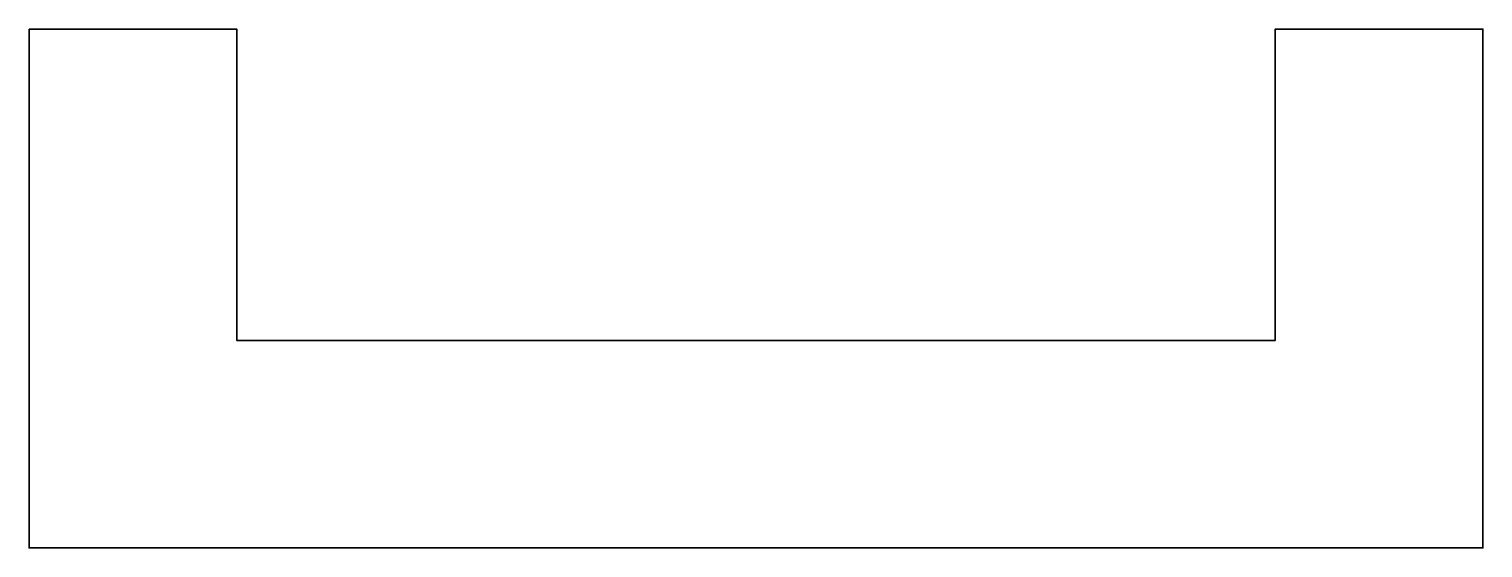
# Model space of a CAD drawing. Extents: x 0 to 14, y -5 to 0.
import ezdxf

# ---------------------------------------------------------------- set-up
doc = ezdxf.new("R2010")
doc.units = 0
doc.linetypes.add('Solid', pattern=[0])

msp = doc.modelspace()

# ---------------------------------------------------------------- linework, layer by layer
at = {"color": 0, "linetype": 'Solid', "lineweight": 35}
msp.add_lwpolyline([(0, 0), (2, 0), (2, -3), (12, -3), (12, 0), (14, 0), (14, -5), (0, -5), (0, 0)], close=True, dxfattribs=at)

doc.saveas('drawing.dxf')
